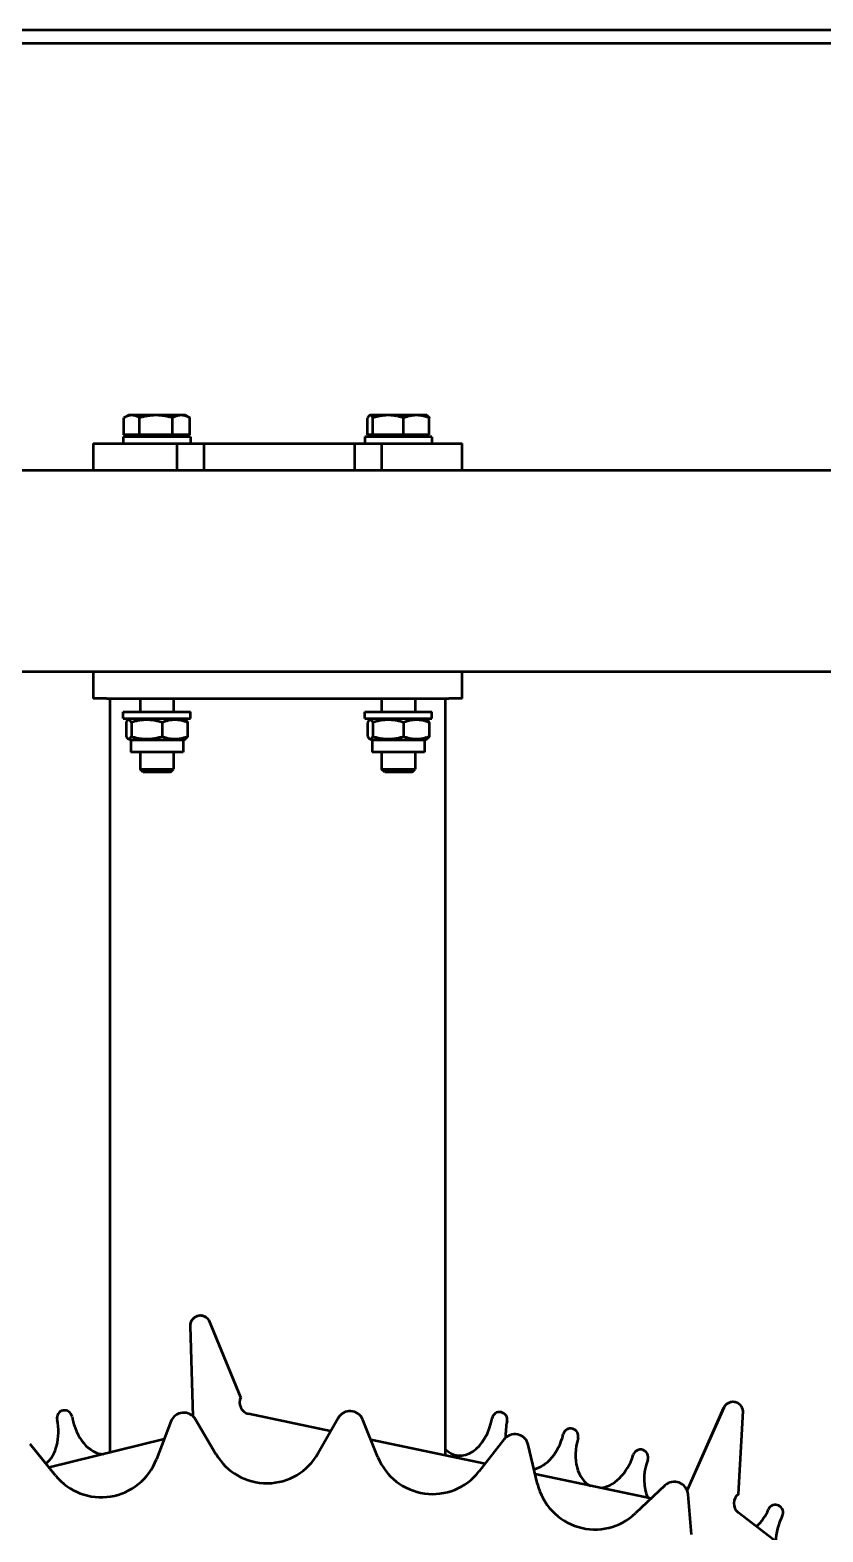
# Model space of a CAD drawing. Extents: x -3873 to 164127, y 7129 to 96529.
# Drawn here: x 50817.8 to 51054.2, y 61585.5 to 62033.3 of the extents above; entities that cross this region are included whole.
import ezdxf

# ---------------------------------------------------------------- set-up
doc = ezdxf.new("R2010")
doc.units = 0
doc.layers.add('LAYOUT Kromeka', color=1, linetype='CONTINUOUS', lineweight=5)
doc.layers.add('Visible (ISO)', color=7, linetype='CONTINUOUS', lineweight=50)

# ---------------------------------------------------------------- blocks, each defined once
blk = doc.blocks.new('KD43-180-CCW Feet Cutter & Unloader')
at = {"layer": 'Visible (ISO)', "color": 1}
for p, q in [((998.7, 550.19), (1018.54, 534.92)), ((1032.46, 541.52), (1033.47, 529.55)), ((1040.37, 526.91), (1049.1, 535.17)), ((1018.44, 529.48), (1017.02, 504.74)), ((1044.49, 530.81), (1079.02, 523.55)), ((1044.49, 530.81), (1079.02, 523.55)), ((1022.84, 503.79), (1033.76, 528.33)), ((1022.85, 503.78), (1033.77, 528.33)), ((1078.32, 526.47), (1081.11, 514.78)), ((1222.03, 523.9), (1229.61, 514.58)), ((1088.33, 513.21), (1095.73, 522.68)), ((1093.95, 520.41), (1128.01, 513.25)), ((1093.96, 520.41), (1128, 513.25)), ((1189.67, 513.13), (1223.92, 521.57)), ((1189.67, 513.13), (1223.93, 521.57)), ((1105.9, 292.25), (1105.9, 517.89)), ((1125.91, 518.43), (1130.41, 507.28)), ((1137.79, 506.8), (1143.69, 517.27)), ((1174.18, 517.56), (1180.29, 507.21)), ((1187.65, 507.84), (1191.93, 519.07)), ((1205.7, 517.08), (1205.7, 292.25)), ((1140, 510.73), (1164.5, 505.58)), ((1140, 510.72), (1164.51, 505.57)), ((1181.89, 479.4), (1181.08, 506.25)), ((1181.89, 479.39), (1181.08, 506.25)), ((1166.77, 500.64), (1176.23, 477.73)), ((1115.72, 314.25), (1114.8, 313.33)), ((1115.72, 314.25), (1123.88, 314.25)), ((1123.88, 314.25), (1124.8, 313.33)), ((1187.72, 314.25), (1186.8, 313.33)), ((1187.72, 314.25), (1195.88, 314.25)), ((1195.88, 314.25), (1196.8, 313.33)), ((1124.8, 313.33), (1114.8, 313.33)), ((1114.8, 308.25), (1114.8, 313.33)), ((1124.8, 308.25), (1124.8, 313.33)), ((1196.8, 313.33), (1186.8, 313.33)), ((1186.8, 308.25), (1186.8, 313.33)), ((1196.8, 308.25), (1196.8, 313.33)), ((1112, 304.75), (1111.19, 304.28)), ((1112, 308.25), (1127.6, 308.25)), ((1112, 304.75), (1112, 308.25)), ((1112, 304.75), (1127.6, 304.75)), ((1127.6, 304.75), (1127.6, 308.25)), ((1127.6, 304.75), (1128.41, 304.28)), ((1184, 304.75), (1183.19, 304.28)), ((1184, 308.25), (1199.6, 308.25)), ((1184, 304.75), (1184, 308.25)), ((1184, 304.75), (1199.6, 304.75)), ((1199.6, 304.75), (1199.6, 308.25)), ((1199.6, 304.75), (1200.41, 304.28)), ((1110.63, 299.41), (1110.63, 303.59)), ((1118.24, 299.41), (1118.24, 303.59)), ((1127.41, 299.41), (1127.41, 303.59)), ((1128.97, 299.41), (1128.97, 303.59)), ((1182.63, 299.41), (1182.63, 303.59)), ((1190.24, 299.41), (1190.24, 303.59)), ((1199.41, 299.41), (1199.41, 303.59)), ((1200.97, 299.41), (1200.97, 303.59)), ((1129.8, 298.25), (1109.8, 298.25)), ((1109.8, 298.25), (1109.8, 296.25)), ((1129.8, 296.25), (1109.8, 296.25)), ((1112, 298.25), (1111.19, 298.72)), ((1114.8, 292.25), (1114.8, 296.25)), ((1124.8, 292.25), (1124.8, 296.25)), ((1127.6, 298.25), (1128.41, 298.72)), ((1129.8, 298.25), (1129.8, 296.25)), ((1201.8, 298.25), (1181.8, 298.25)), ((1181.8, 298.25), (1181.8, 296.25)), ((1201.8, 296.25), (1181.8, 296.25)), ((1184, 298.25), (1183.19, 298.72)), ((1186.8, 292.25), (1186.8, 296.25)), ((1196.8, 292.25), (1196.8, 296.25)), ((1199.6, 298.25), (1200.41, 298.72)), ((1201.8, 298.25), (1201.8, 296.25)), ((1100.8, 292.25), (1104.8, 292.25)), ((1100.8, 292.25), (1100.8, 284.25)), ((1206.8, 292.25), (1104.8, 292.25)), ((1206.8, 292.25), (1210.8, 292.25)), ((1210.8, 284.25), (1210.8, 292.25)), ((1492.3, 284.25), (819.3, 284.25)), ((1492.3, 224.25), (819.3, 224.25)), ((1100.8, 224.25), (1100.8, 216.25)), ((1124.8, 216.25), (1124.8, 224.25)), ((1132.8, 224.25), (1132.8, 216.25)), ((1177.8, 216.25), (1177.8, 224.25)), ((1185.8, 224.25), (1185.8, 216.25)), ((1210.8, 216.25), (1210.8, 224.25)), ((1124.8, 216.25), (1100.8, 216.25)), ((1109.8, 214.25), (1109.8, 216.25)), ((1132.8, 216.25), (1124.8, 216.25)), ((1129.8, 214.25), (1129.8, 216.25)), ((1177.8, 216.25), (1132.8, 216.25)), ((1185.8, 216.25), (1177.8, 216.25)), ((1181.8, 214.25), (1181.8, 216.25)), ((1210.8, 216.25), (1185.8, 216.25)), ((1201.8, 214.25), (1201.8, 216.25)), ((1109.8, 214.25), (1129.8, 214.25)), ((1110.63, 213.65), (1110.63, 208.61)), ((1110.63, 213.65), (1118.24, 213.65)), ((1112.1, 213.65), (1112.1, 214.25)), ((1118.24, 213.65), (1118.24, 208.61)), ((1118.24, 213.65), (1127.41, 213.65)), ((1127.41, 213.65), (1128.97, 213.65)), ((1127.41, 213.65), (1127.41, 208.61)), ((1127.5, 213.65), (1127.5, 214.25)), ((1128.97, 213.65), (1128.97, 208.61)), ((1181.8, 214.25), (1201.8, 214.25)), ((1181.99, 213.65), (1181.99, 208.61)), ((1181.99, 213.65), (1187.14, 213.65)), ((1184.1, 213.65), (1184.1, 214.25)), ((1187.14, 213.65), (1187.14, 208.61)), ((1187.14, 213.65), (1196.95, 213.65)), ((1196.95, 213.65), (1201.61, 213.65)), ((1196.95, 213.65), (1196.95, 208.61)), ((1199.5, 213.65), (1199.5, 214.25)), ((1201.61, 213.65), (1201.61, 208.61)), ((1111.3, 207.85), (1111.19, 207.91)), ((1111.3, 207.85), (1114.43, 207.85)), ((1114.43, 207.85), (1122.83, 207.85)), ((1122.83, 207.85), (1128.19, 207.85)), ((1128.19, 207.85), (1128.3, 207.85)), ((1128.3, 207.85), (1128.41, 207.91)), ((1183.3, 207.85), (1182.14, 208.52)), ((1183.3, 207.85), (1184.56, 207.85)), ((1184.56, 207.85), (1192.04, 207.85)), ((1192.04, 207.85), (1199.28, 207.85)), ((1199.28, 207.85), (1200.3, 207.85)), ((1200.3, 207.85), (1201.46, 208.52)), ((608.4, 97), (1703.19, 97)), ((601, 93), (1710.6, 93))]:
    blk.add_line(p, q, dxfattribs=at)
for centre, radius, start, end in [((1061.2, 522.39), 17.6, 13.4141, 133.4141), ((1007.37, 534.94), 2.25, 152.8687, 244.0547), ((1155.8, 840), 341.5, 244.0547, 244.0627), ((1007.42, 534.92), 2.25, 244.0627, 335.1284), ((1016.3, 532.24), 3.49, 307.8917, 50.0306), ((1037.56, 529.89), 4.1, 184.8427, 313.4141), ((1109.59, 511.84), 17.6, 21.9856, 141.9856), ((1208.37, 512.8), 17.6, 39.1284, 159.1284), ((1159.02, 508.62), 17.6, 30.557, 150.557), ((1047.6, 518.47), 2.25, 160.2156, 251.4016), ((1155.8, 840), 341.5, 251.4016, 251.4096), ((1047.65, 518.45), 2.25, 251.4096, 342.4753), ((1068.42, 512.19), 2.25, 163.8891, 255.0751), ((1068.47, 512.18), 2.25, 255.0831, 346.1488), ((1085.1, 515.73), 4.1, 193.4141, 321.9856), ((1155.8, 840), 341.5, 255.0751, 255.0831), ((1089.61, 507.27), 2.25, 167.5626, 258.7486), ((1089.65, 507.26), 2.25, 258.7566, 349.8223), ((1134.22, 508.82), 4.1, 201.9856, 330.557), ((1183.82, 509.3), 4.1, 210.557, 339.1284), ((1219.31, 506.75), 2.25, 189.6034, 280.7894), ((1219.35, 506.76), 2.25, 280.7974, 11.8631), ((1020.06, 505.04), 3.05, 185.6602, 335.7133), ((1020.06, 505.04), 3.05, 232.3652, 335.7133), ((1155.8, 840), 341.5, 258.7486, 258.7566), ((1163.64, 502.19), 3.49, 333.606, 75.7449), ((1163.65, 502.19), 3.49, 52.4569, 75.7449), ((1155.8, 840), 341.5, 280.7894, 280.7974), ((1178.84, 479.32), 3.05, 211.3745, 1.4276), ((1178.84, 479.32), 3.05, 232.3652, 1.4276)]:
    blk.add_arc(centre, radius, start, end, dxfattribs=at)
for centre, major_axis, start_param, end_param in [((997.65, 539.77), (6.01, 11.35), 4.732416, 5.371955), ((1017.21, 530.25), (5.27, 11.71), 1.048579, 1.55399), ((1037.34, 522.01), (4.51, 12.02), 4.732416, 5.725319), ((1057.96, 515.07), (3.73, 12.29), 0.22916, 1.55399), ((1057.96, 515.07), (3.73, 12.29), 4.732416, 6.171248), ((1078.98, 509.47), (2.93, 12.5), 0.291135, 1.55399), ((1230, 508.87), (-2.78, 12.54), 0.291135, 1.55399), ((1100.31, 505.23), (2.13, 12.66), 5.835959, 7.837175), ((1208.63, 504.8), (-1.97, 12.69), 4.732416, 6.170672), ((1078.98, 509.47), (2.93, 12.5), 4.732416, 5.124284)]:
    blk.add_ellipse(centre, major_axis=major_axis, ratio=0.669857, start_param=start_param, end_param=end_param, dxfattribs=at)
for points, weights in [([(1118.24, 303.59), (1114.43, 305), (1110.63, 303.59)], [1, 1.15470053838, 1]), ([(1110.63, 303.59), (1110.93, 304.13), (1111.19, 304.28)], [1, 1.05427660358, 1.07046737078]), ([(1127.41, 303.59), (1122.83, 305), (1118.24, 303.59)], [1, 1.15470053838, 1]), ([(1128.97, 303.59), (1128.19, 305), (1127.41, 303.59)], [1, 1.15470053838, 1]), ([(1190.24, 303.59), (1186.43, 305), (1182.63, 303.59)], [1, 1.15470053838, 1]), ([(1182.63, 303.59), (1182.93, 304.13), (1183.19, 304.28)], [1, 1.05427660358, 1.07046737078]), ([(1199.41, 303.59), (1194.83, 305), (1190.24, 303.59)], [1, 1.15470053838, 1]), ([(1200.97, 303.59), (1200.19, 305), (1199.41, 303.59)], [1, 1.15470053838, 1]), ([(1110.63, 299.41), (1114.43, 298), (1118.24, 299.41)], [1, 1.15470053838, 1]), ([(1111.19, 298.72), (1110.93, 298.87), (1110.63, 299.41)], [1.07046737078, 1.05427660358, 1]), ([(1118.24, 299.41), (1122.83, 298), (1127.41, 299.41)], [1, 1.15470053838, 1]), ([(1127.41, 299.41), (1128.19, 298), (1128.97, 299.41)], [1, 1.15470053838, 1]), ([(1182.63, 299.41), (1186.43, 298), (1190.24, 299.41)], [1, 1.15470053838, 1]), ([(1183.19, 298.72), (1182.93, 298.87), (1182.63, 299.41)], [1.07046737078, 1.05427660358, 1]), ([(1190.24, 299.41), (1194.83, 298), (1199.41, 299.41)], [1, 1.15470053838, 1]), ([(1199.41, 299.41), (1200.19, 298), (1200.97, 299.41)], [1, 1.15470053838, 1]), ([(1111.19, 207.91), (1110.93, 208.06), (1110.63, 208.61)], [1.01564771729, 1.02692659257, 1]), ([(1110.63, 208.61), (1112.67, 207.85), (1114.43, 207.85)], [1, 1.0379548493, 1]), ([(1114.43, 207.85), (1116.2, 207.85), (1118.24, 208.61)], [1, 1.0379548493, 1]), ([(1118.24, 208.61), (1120.7, 207.85), (1122.83, 207.85)], [1, 1.0379548493, 1]), ([(1122.83, 207.85), (1124.95, 207.85), (1127.41, 208.61)], [1, 1.0379548493, 1]), ([(1127.41, 208.61), (1127.83, 207.85), (1128.19, 207.85)], [1, 1.0379548493, 1]), ([(1128.19, 207.85), (1128.55, 207.85), (1128.97, 208.61)], [1, 1.0379548493, 1]), ([(1182.14, 208.52), (1182.06, 208.56), (1181.99, 208.61)], [1.00423011244, 1.00224822843, 1]), ([(1181.99, 208.61), (1183.37, 207.85), (1184.56, 207.85)], [1, 1.0379548493, 1]), ([(1184.56, 207.85), (1185.76, 207.85), (1187.14, 208.61)], [1, 1.0379548493, 1]), ([(1187.14, 208.61), (1189.77, 207.85), (1192.04, 207.85)], [1, 1.0379548493, 1]), ([(1192.04, 207.85), (1194.32, 207.85), (1196.95, 208.61)], [1, 1.0379548493, 1]), ([(1196.95, 208.61), (1198.2, 207.85), (1199.28, 207.85)], [1, 1.0379548493, 1]), ([(1199.28, 207.85), (1200.36, 207.85), (1201.61, 208.61)], [1, 1.0379548493, 1])]:
    blk.add_rational_spline(points, weights, degree=2, dxfattribs=at)

msp = doc.modelspace()

# ---------------------------------------------------------------- block references
at = {"layer": 'LAYOUT Kromeka', "color": 6, "ltscale": 20, "rotation": 180}
msp.add_blockref('KD43-180-CCW Feet Cutter & Unloader', (52047.45, 62126.3), dxfattribs=at)

doc.saveas('drawing.dxf')
